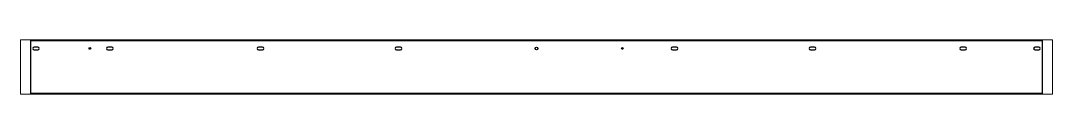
# Paper-space layout 'Layout1' of a CAD drawing. Header units: millimetres. Extents: x 0 to 257, y 91 to 104.
# The model-space entities are those that its viewports show. They can reach past a viewport. Long polylines and large blocks are cut down to what shows.
import ezdxf

# ---------------------------------------------------------------- set-up
doc = ezdxf.new("R2010")
doc.units = ezdxf.units.MM
doc.header["$LTSCALE"] = 25
doc.layers.add('3_Pezzi', color=7, linetype='Continuous')
doc.layers.add('5_Bulloni', color=7, linetype='Continuous')

msp = doc.modelspace()

# ---------------------------------------------------------------- linework, layer by layer
at = {"layer": '3_Pezzi', "color": 3, "linetype": 'Continuous'}
for p, q in [((0, -100), (0, 100)), ((0, 100), (3811.9, 100)), ((3811.9, 100), (3811.9, -100)), ((3811.9, -100), (0, -100))]:
    msp.add_line(p, q, dxfattribs=at)
at = {"layer": '5_Bulloni', "color": 4, "linetype": 'Continuous'}
for p, q in [((27.1, 75.2), (12.6, 75.2)), ((12.6, 64.7), (27.1, 64.7)), ((305.1, 75.2), (290.6, 75.2)), ((290.6, 64.7), (305.1, 64.7)), ((873.1, 75.2), (858.6, 75.2)), ((858.6, 64.7), (873.1, 64.7)), ((1393.1, 75.2), (1378.6, 75.2)), ((1378.6, 64.7), (1393.1, 64.7)), ((2433.1, 75.2), (2418.6, 75.2)), ((2418.6, 64.7), (2433.1, 64.7)), ((2953.1, 75.2), (2938.6, 75.2)), ((2938.6, 64.7), (2953.1, 64.7)), ((3521.1, 75.2), (3506.6, 75.2)), ((3506.6, 64.7), (3521.1, 64.7)), ((3799.1, 75.2), (3784.6, 75.2)), ((3784.6, 64.7), (3799.1, 64.7))]:
    msp.add_line(p, q, dxfattribs=at)
at = {"layer": '5_Bulloni', "color": 2, "linetype": 'Continuous'}
for centre, radius in [((222.9, 70), 3.25), ((1905.8, 70), 5.25), ((2229.3, 70), 3.25)]:
    msp.add_circle(centre, radius, dxfattribs=at)
at = {"layer": '5_Bulloni', "color": 4, "linetype": 'Continuous'}
for centre, start, end in [((12.6, 70), 90, 270), ((27.1, 70), 270, 90), ((290.6, 70), 90, 270), ((305.1, 70), 270, 90), ((858.6, 70), 90, 270), ((873.1, 70), 270, 90), ((1378.6, 70), 90, 270), ((1393.1, 70), 270, 90), ((2418.6, 70), 90, 270), ((2433.1, 70), 270, 90), ((2938.6, 70), 90, 270), ((2953.1, 70), 270, 90), ((3506.6, 70), 90, 270), ((3521.1, 70), 270, 90), ((3784.6, 70), 90, 270), ((3799.1, 70), 270, 90)]:
    msp.add_arc(centre, 5.25, start, end, dxfattribs=at)

psp = doc.layouts.get("Layout1")

# ---------------------------------------------------------------- viewports
at = {"layer": '0'}
psp.add_viewport(center=(128.5, 97.5), size=(257, 13.48427), view_center_point=(1905.93, 0), view_height=204.00019, dxfattribs=at)

doc.saveas('drawing.dxf')
